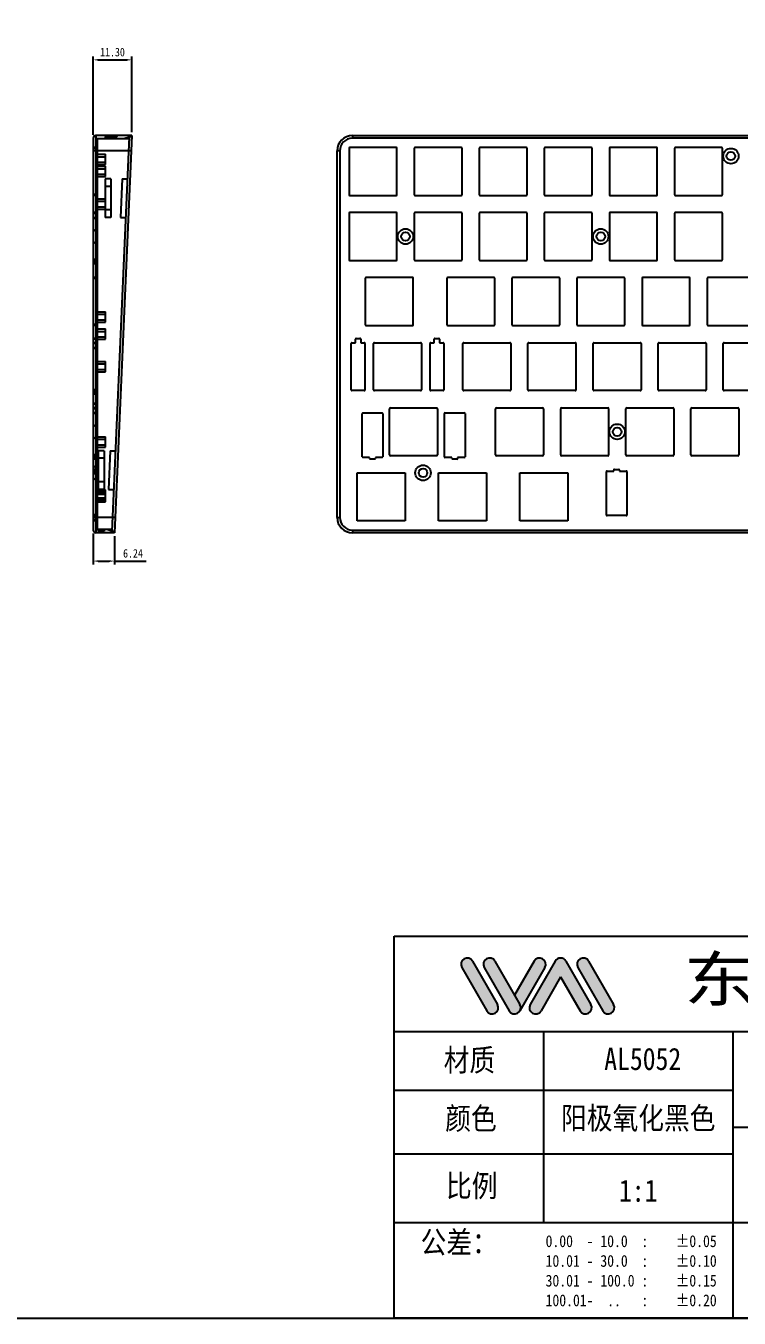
# Model space of a CAD drawing. Header units: millimetres. Extents: x -1373 to -518, y -246 to 359.
# Drawn here: x -945.3 to -737.1, y -246 to 131.4 of the extents above; entities that cross this region are included whole.
import ezdxf

# ---------------------------------------------------------------- set-up
doc = ezdxf.new("R2010")
doc.units = ezdxf.units.MM
doc.header["$LTSCALE"] = 16.335
doc.header["$PDMODE"] = 3
doc.header["$PDSIZE"] = 8
doc.layers.get('0').update_dxf_attribs({"linetype": 'CONTINUOUS'})
doc.layers.get('Defpoints').update_dxf_attribs({"linetype": 'CONTINUOUS'})
doc.layers.add('图框', color=7, linetype='CONTINUOUS')
doc.layers.add('标注尺寸', color=2, linetype='CONTINUOUS')
doc.styles.get("Standard").update_dxf_attribs({"font": '', "width": 0.85, "height": 2.5})
doc.styles.get('Standard').set_extended_font_data('SimSun')
doc.dimstyles.get("Standard").update_dxf_attribs({"dimtxt": 2.5, "dimasz": 1.5, "dimexe": 1, "dimexo": 1, "dimgap": 1, "dimtad": 1, "dimzin": 1, "dimdsep": 46, "dimtxsty": 'Standard', "dimcen": 0.09, "dimadec": 0, "dimazin": 2, "dimtp": 0.01, "dimtm": 0.01, "dimtfac": 1, "dimtofl": 0, "dimtmove": 0, "dimatfit": 3, "dimfxl": 0, "dimtolj": 1, "dimarcsym": 0})

# ---------------------------------------------------------------- blocks, each defined once
blk = doc.blocks.new('*D23')
at = {"layer": 'Defpoints', "color": 0}
for p in [(-914.39, 121.45), (-925.69, 98.57), (-914.39, 99.37)]:
    blk.add_point(p, dxfattribs=at)
at = {"layer": '标注尺寸', "color": 0, "lineweight": -2}
for p, q in [((-925.69, 99.57), (-925.69, 122.45)), ((-924.19, 121.45), (-915.89, 121.45)), ((-914.39, 100.37), (-914.39, 122.45))]:
    blk.add_line(p, q, dxfattribs=at)
at = {"layer": '标注尺寸', "color": 0}
for points in [[(-924.19, 121.7), (-924.19, 121.2), (-925.69, 121.45)], [(-915.89, 121.7), (-915.89, 121.2), (-914.39, 121.45)]]:
    blk.add_solid(points, dxfattribs=at)
at = {"layer": '标注尺寸', "color": 0, "insert": (-920.04, 123.7), "char_height": 2.5, "attachment_point": 5}
blk.add_mtext('\\A1;11.30', dxfattribs=at)
blk = doc.blocks.new('*D24')
at = {"layer": 'Defpoints', "color": 0}
for p in [(-925.69, -15.83), (-919.46, -16.63), (-919.46, -24.9)]:
    blk.add_point(p, dxfattribs=at)
at = {"layer": '标注尺寸', "color": 0, "lineweight": -2}
for p, q in [((-925.69, -16.83), (-925.69, -25.9)), ((-919.46, -17.63), (-919.46, -25.9)), ((-924.19, -24.9), (-920.96, -24.9)), ((-919.46, -24.9), (-910.16, -24.9))]:
    blk.add_line(p, q, dxfattribs=at)
at = {"layer": '标注尺寸', "color": 0}
for points in [[(-924.19, -24.65), (-924.19, -25.15), (-925.69, -24.9)], [(-920.96, -24.65), (-920.96, -25.15), (-919.46, -24.9)]]:
    blk.add_solid(points, dxfattribs=at)
at = {"layer": '标注尺寸', "color": 0, "insert": (-914.06, -22.65), "char_height": 2.5, "attachment_point": 5}
blk.add_mtext('\\A1;6.24', dxfattribs=at)

msp = doc.modelspace()

# ---------------------------------------------------------------- hatches: boundary and pattern name
at = {"layer": '图框'}
h = msp.add_hatch(color=252, dxfattribs=at)
h.paths.add_polyline_path([(-814.909, -141.713, 1), (-818.059, -143.523), (-810.77, -156.213, 1), (-807.62, -154.404)])
h.paths.add_polyline_path([(-804.231, -156.213, 1), (-801.08, -154.404), (-808.37, -141.713, 1), (-811.52, -143.523)])
h.paths.add_polyline_path([(-789.212, -146.265), (-783.497, -156.213, 1), (-780.347, -154.404), (-787.636, -141.713, 0.5788196), (-790.787, -141.713), (-798.076, -154.404, 1), (-794.926, -156.213)])
h.paths.add_polyline_path([(-781.02, -141.713, 1), (-784.17, -143.523), (-776.881, -156.213, 1), (-773.731, -154.404)])
msp.add_hatch(color=1, dxfattribs=at).paths.add_polyline_path([(-802.656, -151.662), (-801.08, -154.404, -0.2667692), (-801.08, -156.213), (-793.791, -143.523, 1), (-796.941, -141.713)])

# ---------------------------------------------------------------- linework, layer by layer
at = {"color": 7, "linetype": 'Continuous'}
for p, q in [((-925.693, 98.57), (-925.693, -15.83)), ((-924.893, 99.37), (-924.893, -16.63)), ((-914.393, 99.37), (-924.893, 99.37)), ((-924.493, 98.37), (-924.493, -15.63)), ((-915.238, 98.37), (-924.493, 98.37)), ((-921.843, 98.87), (-922.343, 99.37)), ((-922.193, 98.87), (-922.193, 98.37)), ((-918.943, 98.87), (-922.193, 98.87)), ((-921.443, 98.87), (-921.943, 99.37)), ((-921.843, 98.87), (-921.843, 98.37)), ((-921.443, 98.87), (-921.443, 98.37)), ((-920.913, 98.37), (-920.913, 99.37)), ((-920.693, 99.37), (-920.693, 98.37)), ((-920.493, 98.87), (-920.493, 98.37)), ((-915.211, 98.97), (-920.241, -16.23)), ((-920.133, 99.37), (-920.133, 98.37)), ((-919.913, 98.37), (-919.913, 99.37)), ((-914.393, 99.37), (-919.458, -16.63)), ((-918.483, 99.37), (-918.983, 98.87)), ((-918.983, 98.87), (-918.983, 98.37)), ((-918.443, 99.37), (-918.943, 98.87)), ((-918.943, 98.87), (-918.943, 98.37)), ((-915.216, 98.87), (-916.738, 98.37)), ((-914.411, 98.97), (-915.211, 98.97)), ((-849.98, 99.37), (-849.98, 98.57)), ((-849.98, 99.37), (-552.98, 99.37)), ((-552.98, 98.57), (-849.98, 98.57)), ((-924.493, 95.87), (-925.693, 95.87)), ((-924.493, 95.6), (-925.693, 95.6)), ((-914.59, 94.87), (-925.693, 94.87)), ((-854.48, -12.13), (-854.48, 94.87)), ((-853.68, 94.87), (-854.48, 94.87)), ((-853.68, 94.87), (-853.68, -12.13)), ((-850.98, 95.6), (-850.98, 82.14)), ((-837.25, 95.87), (-850.71, 95.87)), ((-836.98, 82.14), (-836.98, 95.6)), ((-831.98, 95.6), (-831.98, 82.14)), ((-818.25, 95.87), (-831.71, 95.87)), ((-817.98, 82.14), (-817.98, 95.6)), ((-812.98, 95.6), (-812.98, 82.14)), ((-799.25, 95.87), (-812.71, 95.87)), ((-798.98, 82.14), (-798.98, 95.6)), ((-793.98, 95.6), (-793.98, 82.14)), ((-780.25, 95.87), (-793.71, 95.87)), ((-779.98, 82.14), (-779.98, 95.6)), ((-774.98, 95.6), (-774.98, 82.14)), ((-761.25, 95.87), (-774.71, 95.87)), ((-760.98, 82.14), (-760.98, 95.6)), ((-755.98, 95.6), (-755.98, 82.14)), ((-742.25, 95.87), (-755.71, 95.87)), ((-741.98, 82.14), (-741.98, 95.6)), ((-924.493, 93.87), (-922.093, 93.87)), ((-924.493, 93.17), (-922.093, 93.17)), ((-924.493, 91.57), (-922.093, 91.57)), ((-924.493, 90.87), (-922.093, 90.87)), ((-922.093, 90.87), (-922.093, 93.87)), ((-924.493, 90.37), (-922.093, 90.37)), ((-924.493, 89.67), (-922.093, 89.67)), ((-924.493, 88.07), (-922.093, 88.07)), ((-924.493, 87.37), (-922.093, 87.37)), ((-922.093, 87.37), (-922.093, 90.37)), ((-922.193, 86.698), (-922.193, 75.442)), ((-920.493, 86.698), (-922.193, 86.698)), ((-920.493, 84.519), (-922.193, 84.519)), ((-920.493, 86.698), (-920.493, 75.442)), ((-917.249, 86.698), (-917.74, 75.442)), ((-917.249, 86.698), (-915.747, 86.698)), ((-924.493, 82.14), (-925.693, 82.14)), ((-924.493, 81.87), (-925.693, 81.87)), ((-924.493, 80.87), (-922.093, 80.87)), ((-924.493, 80.17), (-922.093, 80.17)), ((-922.093, 77.87), (-922.093, 80.87)), ((-850.71, 81.87), (-837.25, 81.87)), ((-831.71, 81.87), (-818.25, 81.87)), ((-812.71, 81.87), (-799.25, 81.87)), ((-793.71, 81.87), (-780.25, 81.87)), ((-774.71, 81.87), (-761.25, 81.87)), ((-755.71, 81.87), (-742.25, 81.87)), ((-924.493, 76.87), (-925.693, 76.87)), ((-924.493, 76.6), (-925.693, 76.6)), ((-924.493, 78.57), (-922.093, 78.57)), ((-924.493, 77.87), (-922.093, 77.87)), ((-920.493, 77.622), (-922.193, 77.622)), ((-850.98, 76.6), (-850.98, 63.14)), ((-837.25, 76.87), (-850.71, 76.87)), ((-836.98, 63.14), (-836.98, 76.6)), ((-831.98, 76.6), (-831.98, 63.14)), ((-818.25, 76.87), (-831.71, 76.87)), ((-817.98, 63.14), (-817.98, 76.6)), ((-812.98, 76.6), (-812.98, 63.14)), ((-799.25, 76.87), (-812.71, 76.87)), ((-798.98, 63.14), (-798.98, 76.6)), ((-793.98, 76.6), (-793.98, 63.14)), ((-780.25, 76.87), (-793.71, 76.87)), ((-779.98, 63.14), (-779.98, 76.6)), ((-774.98, 76.6), (-774.98, 63.14)), ((-761.25, 76.87), (-774.71, 76.87)), ((-760.98, 63.14), (-760.98, 76.6)), ((-755.98, 76.6), (-755.98, 63.14)), ((-742.25, 76.87), (-755.71, 76.87)), ((-741.98, 63.14), (-741.98, 76.6)), ((-924.493, 75.37), (-925.693, 75.37)), ((-924.493, 75.17), (-925.693, 75.17)), ((-924.693, 71.12), (-925.693, 72.12)), ((-920.493, 75.442), (-922.193, 75.442)), ((-917.74, 75.442), (-916.239, 75.442)), ((-924.693, 68.62), (-925.693, 67.62)), ((-924.693, 71.12), (-924.693, 68.62)), ((-924.493, 71.12), (-924.693, 71.12)), ((-924.493, 68.62), (-924.693, 68.62)), ((-924.493, 63.14), (-925.693, 63.14)), ((-924.493, 62.87), (-925.693, 62.87)), ((-924.493, 62.57), (-925.693, 62.57)), ((-924.493, 62.37), (-925.693, 62.37)), ((-924.493, 62.07), (-925.693, 62.07)), ((-924.493, 61.87), (-925.693, 61.87)), ((-850.71, 62.87), (-837.25, 62.87)), ((-831.71, 62.87), (-818.25, 62.87)), ((-812.71, 62.87), (-799.25, 62.87)), ((-793.71, 62.87), (-780.25, 62.87)), ((-774.71, 62.87), (-761.25, 62.87)), ((-755.71, 62.87), (-742.25, 62.87)), ((-924.493, 57.87), (-925.693, 57.87)), ((-924.493, 57.6), (-925.693, 57.6)), ((-846.22, 57.6), (-846.22, 44.14)), ((-832.49, 57.87), (-845.95, 57.87)), ((-832.22, 44.14), (-832.22, 57.6)), ((-822.44, 57.6), (-822.44, 44.14)), ((-808.71, 57.87), (-822.17, 57.87)), ((-808.44, 44.14), (-808.44, 57.6)), ((-803.44, 57.6), (-803.44, 44.14)), ((-789.71, 57.87), (-803.17, 57.87)), ((-789.44, 44.14), (-789.44, 57.6)), ((-784.44, 57.6), (-784.44, 44.14)), ((-770.71, 57.87), (-784.17, 57.87)), ((-770.44, 44.14), (-770.44, 57.6)), ((-765.44, 57.6), (-765.44, 44.14)), ((-751.71, 57.87), (-765.17, 57.87)), ((-751.44, 44.14), (-751.44, 57.6)), ((-746.44, 57.6), (-746.44, 44.14)), ((-732.71, 57.87), (-746.17, 57.87)), ((-924.493, 47.87), (-922.093, 47.87)), ((-924.493, 47.17), (-922.093, 47.17)), ((-924.493, 45.57), (-922.093, 45.57)), ((-922.093, 44.87), (-922.093, 47.87)), ((-924.493, 44.14), (-925.693, 44.14)), ((-924.493, 43.87), (-925.693, 43.87)), ((-924.493, 44.87), (-922.093, 44.87)), ((-924.493, 42.87), (-922.093, 42.87)), ((-924.493, 42.17), (-922.093, 42.17)), ((-922.093, 39.87), (-922.093, 42.87)), ((-845.95, 43.87), (-832.49, 43.87)), ((-822.17, 43.87), (-808.71, 43.87)), ((-803.17, 43.87), (-789.71, 43.87)), ((-784.17, 43.87), (-770.71, 43.87)), ((-765.17, 43.87), (-751.71, 43.87)), ((-746.17, 43.87), (-732.71, 43.87)), ((-924.493, 40.12), (-925.693, 40.12)), ((-924.493, 39.92), (-925.693, 39.92)), ((-924.493, 38.87), (-925.693, 38.87)), ((-924.493, 38.67), (-925.693, 38.67)), ((-924.493, 38.6), (-925.693, 38.6)), ((-924.493, 40.57), (-922.093, 40.57)), ((-924.493, 39.87), (-922.093, 39.87)), ((-850.33, 25.07), (-850.33, 38.67)), ((-850.13, 38.87), (-849.08, 38.87)), ((-849.08, 38.87), (-849.08, 39.92)), ((-848.88, 40.12), (-847.78, 40.12)), ((-847.58, 39.92), (-847.58, 38.87)), ((-847.58, 38.87), (-846.53, 38.87)), ((-846.33, 38.67), (-846.33, 25.07)), ((-843.83, 25.14), (-843.83, 38.6)), ((-843.56, 38.87), (-830.1, 38.87)), ((-829.83, 38.6), (-829.83, 25.14)), ((-827.33, 25.07), (-827.33, 38.67)), ((-827.13, 38.87), (-826.08, 38.87)), ((-826.08, 38.87), (-826.08, 39.92)), ((-825.88, 40.12), (-824.78, 40.12)), ((-824.58, 39.92), (-824.58, 38.87)), ((-824.58, 38.87), (-823.53, 38.87)), ((-823.33, 38.67), (-823.33, 25.07)), ((-817.73, 25.14), (-817.73, 38.6)), ((-817.46, 38.87), (-804, 38.87)), ((-803.73, 38.6), (-803.73, 25.14)), ((-798.73, 25.14), (-798.73, 38.6)), ((-798.46, 38.87), (-785, 38.87)), ((-784.73, 38.6), (-784.73, 25.14)), ((-779.73, 25.14), (-779.73, 38.6)), ((-779.46, 38.87), (-766, 38.87)), ((-765.73, 38.6), (-765.73, 25.14)), ((-760.73, 25.14), (-760.73, 38.6)), ((-760.46, 38.87), (-747, 38.87)), ((-746.73, 38.6), (-746.73, 25.14)), ((-741.73, 25.14), (-741.73, 38.6)), ((-741.46, 38.87), (-728, 38.87)), ((-924.493, 37.37), (-925.693, 37.37)), ((-924.493, 37.17), (-925.693, 37.17)), ((-924.493, 33.37), (-922.093, 33.37)), ((-924.493, 32.67), (-922.093, 32.67)), ((-924.493, 31.07), (-922.093, 31.07)), ((-924.493, 30.37), (-922.093, 30.37)), ((-922.093, 30.37), (-922.093, 33.37)), ((-924.493, 25.14), (-925.693, 25.14)), ((-924.493, 25.07), (-925.693, 25.07)), ((-924.493, 24.87), (-925.693, 24.87)), ((-924.493, 24.57), (-925.693, 24.57)), ((-924.493, 24.37), (-925.693, 24.37)), ((-924.493, 24.07), (-925.693, 24.07)), ((-924.493, 23.87), (-925.693, 23.87)), ((-846.53, 24.87), (-850.13, 24.87)), ((-830.1, 24.87), (-843.56, 24.87)), ((-823.53, 24.87), (-827.13, 24.87)), ((-804, 24.87), (-817.46, 24.87)), ((-785, 24.87), (-798.46, 24.87)), ((-766, 24.87), (-779.46, 24.87)), ((-747, 24.87), (-760.46, 24.87)), ((-728, 24.87), (-741.46, 24.87)), ((-924.493, 21.12), (-925.693, 21.12)), ((-924.493, 20.92), (-925.693, 20.92)), ((-924.493, 19.87), (-925.693, 19.87)), ((-924.493, 19.67), (-925.693, 19.67)), ((-924.493, 19.6), (-925.693, 19.6)), ((-808.18, 6.14), (-808.18, 19.6)), ((-807.91, 19.87), (-794.45, 19.87)), ((-794.18, 19.6), (-794.18, 6.14)), ((-789.18, 6.14), (-789.18, 19.6)), ((-788.91, 19.87), (-775.45, 19.87)), ((-775.18, 19.6), (-775.18, 6.14)), ((-770.18, 6.14), (-770.18, 19.6)), ((-769.91, 19.87), (-756.45, 19.87)), ((-756.18, 19.6), (-756.18, 6.14)), ((-751.18, 6.14), (-751.18, 19.6)), ((-750.91, 19.87), (-737.45, 19.87)), ((-737.18, 19.6), (-737.18, 6.14)), ((-924.493, 18.37), (-925.693, 18.37)), ((-924.493, 18.17), (-925.693, 18.17)), ((-924.693, 14.12), (-925.693, 15.12)), ((-924.693, 11.62), (-925.693, 10.62)), ((-924.493, 14.12), (-924.693, 14.12)), ((-924.693, 14.12), (-924.693, 11.62)), ((-924.493, 11.62), (-924.693, 11.62)), ((-924.493, 11.37), (-922.093, 11.37)), ((-922.093, 8.37), (-922.093, 11.37)), ((-924.493, 10.67), (-922.093, 10.67)), ((-924.493, 9.07), (-922.093, 9.07)), ((-924.493, 8.37), (-922.093, 8.37)), ((-924.493, 6.14), (-925.693, 6.14)), ((-924.493, 6.07), (-925.693, 6.07)), ((-924.493, 5.87), (-925.693, 5.87)), ((-924.693, 4.62), (-925.693, 5.62)), ((-924.493, 5.57), (-925.693, 5.57)), ((-924.493, 5.37), (-925.693, 5.37)), ((-924.493, 5.07), (-925.693, 5.07)), ((-924.493, 4.87), (-925.693, 4.87)), ((-924.493, 4.62), (-924.693, 4.62)), ((-924.693, -0.38), (-924.693, 4.62)), ((-922.493, 7.298), (-924.193, 7.298)), ((-924.193, 7.298), (-924.193, -3.958)), ((-922.493, 5.119), (-924.193, 5.119)), ((-922.493, 7.298), (-922.493, -3.958)), ((-920.715, 7.298), (-921.207, -3.958)), ((-920.715, 7.298), (-919.214, 7.298)), ((-794.45, 5.87), (-807.91, 5.87)), ((-775.45, 5.87), (-788.91, 5.87)), ((-756.45, 5.87), (-769.91, 5.87)), ((-737.45, 5.87), (-750.91, 5.87)), ((-924.693, 2.12), (-925.693, 3.12)), ((-924.693, 2.12), (-925.693, 1.12)), ((-924.493, 1.87), (-925.693, 1.87)), ((-924.493, 1.67), (-925.693, 1.67)), ((-924.493, 1.37), (-925.693, 1.37)), ((-924.493, 1.17), (-925.693, 1.17)), ((-924.493, 0.87), (-925.693, 0.87)), ((-924.493, 0.6), (-925.693, 0.6)), ((-924.493, 2.12), (-924.693, 2.12)), ((-848.605, -13.13), (-848.605, 0.87)), ((-848.605, 0.87), (-834.605, 0.87)), ((-834.605, 0.87), (-834.605, -13.13)), ((-824.855, -13.13), (-824.855, 0.87)), ((-824.855, 0.87), (-810.855, 0.87)), ((-810.855, 0.87), (-810.855, -13.13)), ((-801.105, -13.13), (-801.105, 0.87)), ((-801.105, 0.87), (-787.105, 0.87)), ((-787.105, 0.87), (-787.105, -13.13)), ((-775.855, -11.43), (-775.855, 1.17)), ((-775.655, 1.37), (-773.705, 1.37)), ((-773.705, 1.37), (-773.705, 1.67)), ((-773.505, 1.87), (-772.205, 1.87)), ((-772.005, 1.67), (-772.005, 1.37)), ((-772.005, 1.37), (-770.055, 1.37)), ((-769.855, 1.17), (-769.855, -11.43)), ((-924.693, -0.38), (-925.693, -1.38)), ((-924.493, -0.38), (-924.693, -0.38)), ((-922.493, -1.778), (-924.193, -1.778)), ((-924.493, -4.13), (-922.093, -4.13)), ((-924.493, -4.63), (-922.093, -4.63)), ((-924.493, -4.83), (-922.093, -4.83)), ((-924.493, -5.33), (-922.093, -5.33)), ((-924.493, -6.43), (-922.093, -6.43)), ((-924.493, -6.93), (-922.093, -6.93)), ((-924.493, -7.13), (-922.093, -7.13)), ((-922.493, -3.958), (-924.193, -3.958)), ((-922.093, -7.63), (-922.093, -4.13)), ((-921.207, -3.958), (-919.705, -3.958)), ((-924.493, -7.63), (-922.093, -7.63)), ((-924.493, -11.43), (-925.693, -11.43)), ((-924.493, -11.63), (-925.693, -11.63)), ((-919.261, -12.13), (-925.693, -12.13)), ((-924.493, -12.86), (-925.693, -12.86)), ((-924.493, -13.13), (-925.693, -13.13)), ((-854.48, -12.13), (-853.68, -12.13)), ((-834.605, -13.13), (-848.605, -13.13)), ((-810.855, -13.13), (-824.855, -13.13)), ((-787.105, -13.13), (-801.105, -13.13)), ((-770.055, -11.63), (-775.655, -11.63)), ((-919.458, -16.63), (-924.893, -16.63)), ((-920.215, -15.63), (-924.493, -15.63)), ((-924.193, -15.629), (-924.193, -16.13)), ((-922.493, -16.13), (-924.193, -16.13)), ((-922.493, -15.629), (-922.493, -16.13)), ((-920.237, -16.13), (-921.715, -15.63)), ((-919.44, -16.23), (-920.241, -16.23)), ((-849.98, -15.83), (-849.98, -16.63)), ((-849.98, -15.83), (-552.98, -15.83)), ((-552.98, -16.63), (-849.98, -16.63))]:
    msp.add_line(p, q, dxfattribs=at)
at = {"color": 1, "linetype": 'Continuous'}
for p, q in [((-839.12, 6.14), (-839.12, 19.6)), ((-838.85, 19.87), (-825.39, 19.87)), ((-825.12, 19.6), (-825.12, 6.14)), ((-847.12, 5.57), (-847.12, 18.17)), ((-846.92, 18.37), (-841.32, 18.37)), ((-841.12, 18.17), (-841.12, 5.57)), ((-823.12, 5.57), (-823.12, 18.17)), ((-822.92, 18.37), (-817.32, 18.37)), ((-817.12, 18.17), (-817.12, 5.57)), ((-844.97, 5.37), (-846.92, 5.37)), ((-844.97, 5.07), (-844.97, 5.37)), ((-843.47, 4.87), (-844.77, 4.87)), ((-843.27, 5.37), (-843.27, 5.07)), ((-841.32, 5.37), (-843.27, 5.37)), ((-825.39, 5.87), (-838.85, 5.87)), ((-820.97, 5.37), (-822.92, 5.37)), ((-820.97, 5.07), (-820.97, 5.37)), ((-819.47, 4.87), (-820.77, 4.87)), ((-819.27, 5.37), (-819.27, 5.07)), ((-817.32, 5.37), (-819.27, 5.37))]:
    msp.add_line(p, q, dxfattribs=at)
at = {"color": 7, "linetype": 'Continuous'}
for centre, radius in [((-739.48, 93.37), 2.25), ((-739.48, 93.37), 1.25), ((-834.48, 69.87), 2.25), ((-777.48, 69.87), 2.25), ((-834.48, 69.87), 1.25), ((-777.48, 69.87), 1.25), ((-772.68, 12.87), 2.25), ((-772.68, 12.87), 1.25), ((-829.375, 0.87), 2.25), ((-829.375, 0.87), 1.25)]:
    msp.add_circle(centre, radius, dxfattribs=at)
for centre, radius, start, end in [((-924.893, 98.57), 0.8, 90, 180), ((-849.98, 94.87), 4.5, 90, 180), ((-849.98, 94.87), 3.7, 90, 180), ((-850.71, 95.6), 0.27, 90, 180), ((-837.25, 95.6), 0.27, 0, 90), ((-831.71, 95.6), 0.27, 90, 180), ((-818.25, 95.6), 0.27, 0, 90), ((-812.71, 95.6), 0.27, 90, 180), ((-799.25, 95.6), 0.27, 0, 90), ((-793.71, 95.6), 0.27, 90, 180), ((-780.25, 95.6), 0.27, 0, 90), ((-774.71, 95.6), 0.27, 90, 180), ((-761.25, 95.6), 0.27, 0, 90), ((-755.71, 95.6), 0.27, 90, 180), ((-742.25, 95.6), 0.27, 0, 90), ((-850.71, 82.14), 0.27, 180, 270), ((-837.25, 82.14), 0.27, 270, 0), ((-831.71, 82.14), 0.27, 180, 270), ((-818.25, 82.14), 0.27, 270, 0), ((-812.71, 82.14), 0.27, 180, 270), ((-799.25, 82.14), 0.27, 270, 0), ((-793.71, 82.14), 0.27, 180, 270), ((-780.25, 82.14), 0.27, 270, 0), ((-774.71, 82.14), 0.27, 180, 270), ((-761.25, 82.14), 0.27, 270, 0), ((-755.71, 82.14), 0.27, 180, 270), ((-742.25, 82.14), 0.27, 270, 0), ((-850.71, 76.6), 0.27, 90, 180), ((-837.25, 76.6), 0.27, 0, 90), ((-831.71, 76.6), 0.27, 90, 180), ((-818.25, 76.6), 0.27, 0, 90), ((-812.71, 76.6), 0.27, 90, 180), ((-799.25, 76.6), 0.27, 0, 90), ((-793.71, 76.6), 0.27, 90, 180), ((-780.25, 76.6), 0.27, 0, 90), ((-774.71, 76.6), 0.27, 90, 180), ((-761.25, 76.6), 0.27, 0, 90), ((-755.71, 76.6), 0.27, 90, 180), ((-742.25, 76.6), 0.27, 0, 90), ((-850.71, 63.14), 0.27, 180, 270), ((-837.25, 63.14), 0.27, 270, 0), ((-831.71, 63.14), 0.27, 180, 270), ((-818.25, 63.14), 0.27, 270, 0), ((-812.71, 63.14), 0.27, 180, 270), ((-799.25, 63.14), 0.27, 270, 0), ((-793.71, 63.14), 0.27, 180, 270), ((-780.25, 63.14), 0.27, 270, 0), ((-774.71, 63.14), 0.27, 180, 270), ((-761.25, 63.14), 0.27, 270, 0), ((-755.71, 63.14), 0.27, 180, 270), ((-742.25, 63.14), 0.27, 270, 0), ((-845.95, 57.6), 0.27, 90, 180), ((-832.49, 57.6), 0.27, 0, 90), ((-822.17, 57.6), 0.27, 90, 180), ((-808.71, 57.6), 0.27, 0, 90), ((-803.17, 57.6), 0.27, 90, 180), ((-789.71, 57.6), 0.27, 0, 90), ((-784.17, 57.6), 0.27, 90, 180), ((-770.71, 57.6), 0.27, 0, 90), ((-765.17, 57.6), 0.27, 90, 180), ((-751.71, 57.6), 0.27, 0, 90), ((-746.17, 57.6), 0.27, 90, 180), ((-845.95, 44.14), 0.27, 180, 270), ((-832.49, 44.14), 0.27, 270, 0), ((-822.17, 44.14), 0.27, 180, 270), ((-808.71, 44.14), 0.27, 270, 0), ((-803.17, 44.14), 0.27, 180, 270), ((-789.71, 44.14), 0.27, 270, 0), ((-784.17, 44.14), 0.27, 180, 270), ((-770.71, 44.14), 0.27, 270, 0), ((-765.17, 44.14), 0.27, 180, 270), ((-751.71, 44.14), 0.27, 270, 0), ((-746.17, 44.14), 0.27, 180, 270), ((-850.13, 38.67), 0.2, 90, 180), ((-848.88, 39.92), 0.2, 90, 180), ((-847.78, 39.92), 0.2, 0, 90), ((-846.53, 38.67), 0.2, 0, 90), ((-843.56, 38.6), 0.27, 90, 180), ((-830.1, 38.6), 0.27, 0, 90), ((-827.13, 38.67), 0.2, 90, 180), ((-825.88, 39.92), 0.2, 90, 180), ((-824.78, 39.92), 0.2, 0, 90), ((-823.53, 38.67), 0.2, 0, 90), ((-817.46, 38.6), 0.27, 90, 180), ((-804, 38.6), 0.27, 0, 90), ((-798.46, 38.6), 0.27, 90, 180), ((-785, 38.6), 0.27, 0, 90), ((-779.46, 38.6), 0.27, 90, 180), ((-766, 38.6), 0.27, 0, 90), ((-760.46, 38.6), 0.27, 90, 180), ((-747, 38.6), 0.27, 0, 90), ((-741.46, 38.6), 0.27, 90, 180), ((-850.13, 25.07), 0.2, 180, 270), ((-846.53, 25.07), 0.2, 270, 0), ((-843.56, 25.14), 0.27, 180, 270), ((-830.1, 25.14), 0.27, 270, 0), ((-827.13, 25.07), 0.2, 180, 270), ((-823.53, 25.07), 0.2, 270, 0), ((-817.46, 25.14), 0.27, 180, 270), ((-804, 25.14), 0.27, 270, 0), ((-798.46, 25.14), 0.27, 180, 270), ((-785, 25.14), 0.27, 270, 0), ((-779.46, 25.14), 0.27, 180, 270), ((-766, 25.14), 0.27, 270, 0), ((-760.46, 25.14), 0.27, 180, 270), ((-747, 25.14), 0.27, 270, 0), ((-741.46, 25.14), 0.27, 180, 270), ((-807.91, 19.6), 0.27, 90, 180), ((-794.45, 19.6), 0.27, 0, 90), ((-788.91, 19.6), 0.27, 90, 180), ((-775.45, 19.6), 0.27, 0, 90), ((-769.91, 19.6), 0.27, 90, 180), ((-756.45, 19.6), 0.27, 0, 90), ((-750.91, 19.6), 0.27, 90, 180), ((-737.45, 19.6), 0.27, 0, 90), ((-807.91, 6.14), 0.27, 180, 270), ((-794.45, 6.14), 0.27, 270, 0), ((-788.91, 6.14), 0.27, 180, 270), ((-775.45, 6.14), 0.27, 270, 0), ((-769.91, 6.14), 0.27, 180, 270), ((-756.45, 6.14), 0.27, 270, 0), ((-750.91, 6.14), 0.27, 180, 270), ((-737.45, 6.14), 0.27, 270, 0), ((-775.655, 1.17), 0.2, 90, 180), ((-773.505, 1.67), 0.2, 90, 180), ((-772.205, 1.67), 0.2, 0, 90), ((-770.055, 1.17), 0.2, 0, 90), ((-849.98, -12.13), 4.5, 180, 270), ((-849.98, -12.13), 3.7, 180, 270), ((-775.655, -11.43), 0.2, 180, 270), ((-770.055, -11.43), 0.2, 270, 0), ((-924.893, -15.83), 0.8, 180, 270)]:
    msp.add_arc(centre, radius, start, end, dxfattribs=at)
at = {"color": 1, "linetype": 'Continuous'}
for centre, radius, start, end in [((-838.85, 19.6), 0.27, 90, 180), ((-825.39, 19.6), 0.27, 0, 90), ((-846.92, 18.17), 0.2, 90, 180), ((-841.32, 18.17), 0.2, 0, 90), ((-822.92, 18.17), 0.2, 90, 180), ((-817.32, 18.17), 0.2, 0, 90), ((-846.92, 5.57), 0.2, 180, 270), ((-844.77, 5.07), 0.2, 180, 270), ((-843.47, 5.07), 0.2, 270, 0), ((-841.32, 5.57), 0.2, 270, 0), ((-838.85, 6.14), 0.27, 180, 270), ((-825.39, 6.14), 0.27, 270, 0), ((-822.92, 5.57), 0.2, 180, 270), ((-820.77, 5.07), 0.2, 180, 270), ((-819.47, 5.07), 0.2, 270, 0), ((-817.32, 5.57), 0.2, 270, 0)]:
    msp.add_arc(centre, radius, start, end, dxfattribs=at)
at = {"layer": '图框'}
for p, q in [((-837.812, -245.95), (-837.812, -134.414)), ((-837.812, -134.414), (-517.654, -134.414)), ((-814.909, -141.713), (-807.62, -154.404)), ((-808.37, -141.713), (-801.08, -154.404)), ((-796.941, -141.713), (-802.656, -151.662)), ((-790.787, -141.713), (-798.076, -154.404)), ((-787.636, -141.713), (-780.347, -154.404)), ((-781.02, -141.713), (-773.731, -154.404)), ((-818.059, -143.523), (-810.77, -156.213)), ((-811.52, -143.523), (-804.231, -156.213)), ((-793.791, -143.523), (-801.08, -156.213)), ((-789.212, -146.265), (-794.926, -156.213)), ((-789.212, -146.265), (-783.497, -156.213)), ((-784.17, -143.523), (-776.881, -156.213)), ((-837.812, -162.298), (-517.654, -162.298)), ((-794.118, -218.066), (-794.118, -162.298)), ((-738.832, -245.95), (-738.832, -162.298)), ((-837.812, -179.365), (-738.832, -179.365)), ((-738.832, -190.182), (-598.469, -190.182)), ((-837.812, -197.969), (-738.832, -197.969)), ((-837.812, -218.066), (-598.469, -218.066)), ((-517.654, -245.95), (-837.812, -245.95))]:
    msp.add_line(p, q, dxfattribs=at)
msp.add_lwpolyline([(-1373.014, -245.95), (-517.654, -245.95), (-517.654, 358.85), (-1373.014, 358.85)], close=True, dxfattribs=at)
for centre, start, end in [((-816.484, -142.618), 29.8738, 209.8738), ((-809.945, -142.618), 29.8738, 209.8738), ((-795.366, -142.618), 330.1262, 150.1262), ((-789.212, -142.618), 29.8738, 150.1262), ((-782.595, -142.618), 29.8738, 209.8738), ((-809.195, -155.309), 209.8738, 29.8738), ((-802.656, -155.309), 209.8738, 29.8738), ((-796.501, -155.309), 150.1262, 330.1262), ((-781.922, -155.309), 209.8738, 29.8738), ((-775.306, -155.309), 209.8738, 29.8738)]:
    msp.add_arc(centre, 1.816, start, end, dxfattribs=at)

# ---------------------------------------------------------------- texts
at = {"layer": '图框', "insert": (-753.219, -140.506), "char_height": 12.96, "width": 254.76943, "attachment_point": 1}
msp.add_mtext('{\\fMicrosoft YaHei|b0|i0|c134|p34;\\W1.2;东莞市万绵电子有限公司}', dxfattribs=at)
at = {"layer": '图框', "lineweight": 0, "char_height": 6.48, "width": 65.04109, "attachment_point": 1}
for s, insert in [('{\\fSimSun|b0|i0|c134|p54;\\C4;材质}', (-823.342, -167.364)), ('{\\fSimSun|b0|i0|c134|p54;\\C4;AL5052}', (-776.47, -167.011)), ('{\\fSimSun|b0|i0|c134|p54;\\C4;颜色}', (-822.89, -184.394)), ('{\\fSimSun|b0|i0|c134|p54;\\C4;阳极氧化黑色}', (-789.079, -184.306)), ('{\\fSimSun|b0|i0|c134|p54;\\C4;比例}', (-822.663, -204.066)), ('{\\fSimSun|b0|i0|c134|p54;\\C4;1:1}', (-772.184, -205.485)), ('{\\fSimSun|b0|i0|c134|p54;\\C4;公差：}', (-830.078, -220.56))]:
    msp.add_mtext(s, dxfattribs=dict(at, insert=insert))
at = {"layer": '图框', "color": 4, "insert": (-793.591, -221.739), "char_height": 3.456, "width": 60.84359, "attachment_point": 1}
msp.add_mtext('{\\fSimSun|b0|i0|c134|p2;0.00  - 10.0  :    %%P0.05\\P10.01 - 30.0  :    %%P0.10\\P30.01 - 100.0 :    %%P0.15\\P100.01-  ..   :    %%P0.20}', dxfattribs=at)

# ---------------------------------------------------------------- dimensions: what is measured, and where the dimension line sits
at = {"layer": '标注尺寸'}
for base, p1, p2, picture, middle in [((-914.393, 121.447), (-925.693, 98.57), (-914.393, 99.37), '*D23', (-920.043, 123.697)), ((-919.4578, -24.8968), (-925.6935, -15.8299), (-919.4578, -16.6299), '*D24', (-914.0596, -22.6468))]:
    dim = msp.add_linear_dim(base=base, p1=p1, p2=p2, dimstyle='Standard', dxfattribs=at)
    dim.commit()
    dim.dimension.update_dxf_attribs({"geometry": picture, "text_midpoint": middle})

doc.saveas('drawing.dxf')
